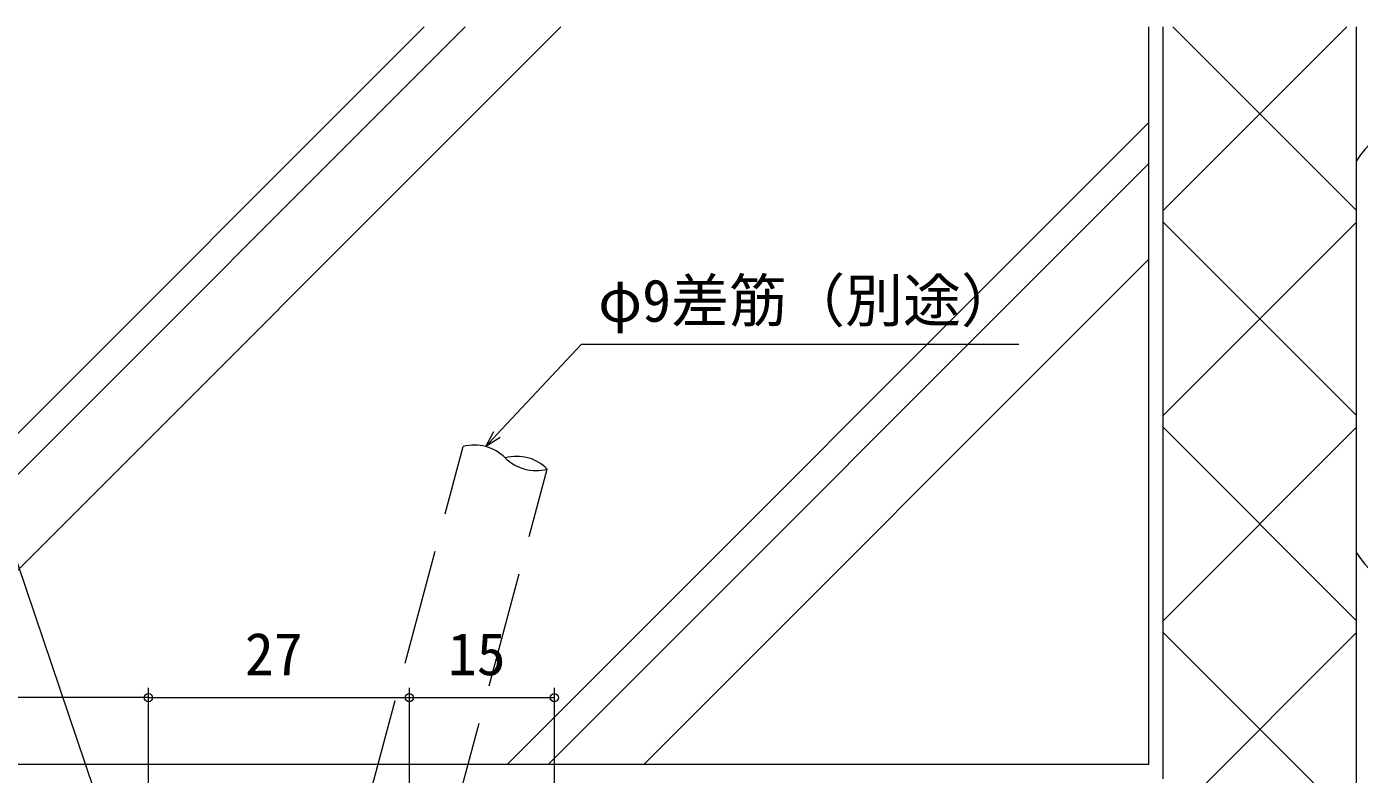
# Model space of a CAD drawing. Units: millimetres, scale not verified. Extents: x -693 to 693, y -1120 to 1122.
# Drawn here: x -496.5 to -358.6, y -474 to -396.7 of the extents above; entities that cross this region are included whole.
import ezdxf
from ezdxf.enums import TextEntityAlignment as Align

# ---------------------------------------------------------------- set-up
doc = ezdxf.new("R2010")
doc.units = ezdxf.units.MM
doc.header["$LTSCALE"] = 4
doc.linetypes.add('DASHED3', pattern=[4, 3, -1])
for name, color, linetype, lineweight in [('0-2_YKK_ZWAK', 3, 'Continuous', 9), ('0-3_YKK_11', 3, 'Continuous', 18), ('0-6_YKK_D', 6, 'Continuous', 9)]:
    doc.layers.add(name, color=color, linetype=linetype, lineweight=lineweight)
doc.styles.add('ＭＳ ゴシック', font='')
doc.styles.get('ＭＳ ゴシック').set_extended_font_data('MS Gothic')

msp = doc.modelspace()

# ---------------------------------------------------------------- linework, layer by layer
at = {"layer": '0-2_YKK_ZWAK'}
for p, q in [((-455.365, -396.692), (-527.407, -468.733)), ((-451.123, -396.692), (-527.407, -472.976)), ((-441.223, -396.692), (-518.059, -473.528)), ((-380.407, -472.976), (-380.407, -396.692)), ((-359.91, -396.692), (-378.907, -415.689)), ((-377.904, -396.692), (-358.907, -415.689)), ((-380.407, -406.586), (-446.797, -472.976)), ((-380.407, -410.829), (-442.554, -472.976)), ((-378.907, -416.902), (-358.907, -436.902)), ((-358.907, -416.902), (-378.907, -436.902)), ((-380.407, -420.728), (-432.654, -472.976)), ((-378.907, -438.116), (-358.907, -458.116)), ((-358.907, -438.116), (-378.907, -458.116)), ((-358.907, -459.329), (-394.054, -494.476)), ((-378.907, -459.329), (-358.907, -479.329)), ((-380.407, -472.976), (-527.407, -472.976))]:
    msp.add_line(p, q, dxfattribs=at)
at = {"layer": '0-2_YKK_ZWAK', "linetype": 'DASHED3'}
for p, q in [((-473.909, -524.34), (-451.34, -440.111)), ((-465.216, -526.669), (-442.647, -442.44))]:
    msp.add_line(p, q, dxfattribs=at)
for centre, start, end in [((-450.176, -444.457), 45, 105), ((-445.829, -445.622), 45, 105), ((-443.812, -438.093), 225, 285)]:
    msp.add_arc(centre, 4.5, start, end, dxfattribs=at)
at = {"layer": '0-3_YKK_11'}
for p, q in [((-378.907, -474.476), (-378.907, -396.692)), ((-358.907, -494.476), (-358.907, -396.692))]:
    msp.add_line(p, q, dxfattribs=at)
for centre, start, end in [((-350.407, -415.83), 18.19487, 148.21167), ((-350.407, -445.83), 211.78833, 341.80513)]:
    msp.add_arc(centre, 10, start, end, dxfattribs=at)
at = {"layer": '0-6_YKK_D'}
for p, q in [((-483.907, -487.476), (-483.907, -465.072)), ((-483.907, -487.476), (-483.907, -465.072)), ((-456.907, -534.776), (-456.907, -465.072)), ((-456.907, -533.776), (-456.907, -465.072)), ((-441.907, -551.476), (-441.907, -465.072)), ((-483.907, -466.072), (-548.907, -466.072)), ((-483.907, -466.072), (-456.907, -466.072)), ((-456.907, -466.072), (-441.907, -466.072))]:
    msp.add_line(p, q, dxfattribs=at)
for points in [[(-449.011, -440.111), (-447.85, -438.869), (-439.112, -429.529), (-393.852, -429.529)], [(-474.099, -521.183), (-474.644, -519.573), (-504.443, -431.525), (-534.023, -431.525)], [(-447.517, -439.18), (-449.011, -440.111), (-448.182, -438.558)]]:
    msp.add_lwpolyline(points, dxfattribs=at)
for centre in [(-483.907, -466.072), (-483.907, -466.072), (-456.907, -466.072), (-456.907, -466.072), (-441.907, -466.072)]:
    msp.add_circle(centre, 0.425, dxfattribs=at)

# ---------------------------------------------------------------- texts
at = {"layer": '0-6_YKK_D', "style": 'ＭＳ ゴシック'}
for s, p in [('φ9差筋（別途）', (-437.372, -428.529)), ('27', (-473.927, -465.072)), ('15', (-452.927, -465.072))]:
    msp.add_text(s, height=4.399, dxfattribs=at).set_placement(p, align=Align.BOTTOM_LEFT)

doc.saveas('drawing.dxf')
